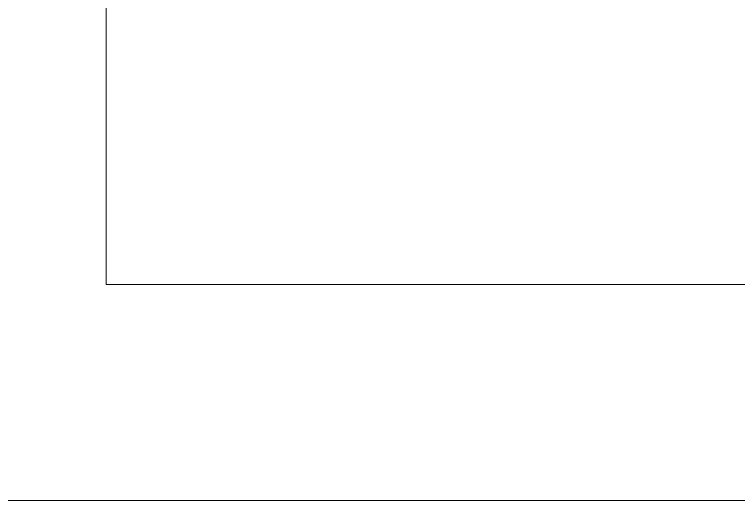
# Model space of a CAD drawing. Header units: millimetres. Extents: x -10700 to 10700, y -2540 to 1320000.
# Drawn here: x -6925 to -3569, y 50000 to 52251 of the extents above; entities that cross this region are included whole.
import ezdxf

# ---------------------------------------------------------------- set-up
doc = ezdxf.new("R2010")
doc.units = ezdxf.units.MM
doc.layers.add('A-GENM', color=13, linetype='Continuous', lineweight=9)

# ---------------------------------------------------------------- blocks, each defined once
blk = doc.blocks.new('Steel_Column_Final - Steel_Column_Final-328295-_3D_')
at = {"layer": 'A-GENM'}
mesh = blk.add_polyface(dxfattribs=at)
corners = [(-6500, -2500, 55500), (6500, -2500, 55500), (6500, -4000, 55500), (-6500, -4000, 55500)]
mesh.append_faces([[corners[k] for k in face] for face in [(3, 0, 1, 2)]])
mesh = blk.add_polyface(dxfattribs=at)
corners = [(6500, -2500, 57300), (-6500, -2500, 57300), (-6500, -4000, 57300), (6500, -4000, 57300)]
mesh.append_faces([[corners[k] for k in face] for face in [(3, 0, 1, 2)]])
mesh = blk.add_polyface(dxfattribs=at)
corners = [(-6500, -2500, 57300), (-6500, -2500, 55500), (-6500, -4000, 55500), (-6500, -4000, 57300)]
mesh.append_faces([[corners[k] for k in face] for face in [(3, 0, 1, 2)]])
mesh = blk.add_polyface(dxfattribs=at)
corners = [(6500, -4000, 57300), (-6500, -4000, 57300), (-6500, -4000, 55500), (6500, -4000, 55500)]
mesh.append_faces([[corners[k] for k in face] for face in [(3, 0, 1, 2)]])
blk = doc.blocks.new('Concrete base adaptive - Concrete base adaptive-332620-_3D_')
at = {"layer": 'A-GENM'}
mesh = blk.add_polyface(dxfattribs=at)
corners = [(8500, 5000, 172700), (-8500, 5000, 172700), (-8500, -5000, 172700), (8500, -5000, 172700)]
mesh.append_faces([[corners[k] for k in face] for face in [(3, 0, 1, 2)]])
mesh = blk.add_polyface(dxfattribs=at)
corners = [(-8500, -5000), (-8500, 5000), (8500, 5000), (8500, -5000)]
mesh.append_faces([[corners[k] for k in face] for face in [(3, 0, 1, 2)]])
mesh = blk.add_polyface(dxfattribs=at)
corners = [(-8500, -5000), (8500, -5000), (8500, -5000, 172700), (-8500, -5000, 172700)]
mesh.append_faces([[corners[k] for k in face] for face in [(2, 3, 0, 1)]])

msp = doc.modelspace()

# ---------------------------------------------------------------- block references
at = {"layer": 'A-GENM'}
for name, p in [('Concrete base adaptive - Concrete base adaptive-332620-_3D_', (0, 55000)), ('Steel_Column_Final - Steel_Column_Final-328295-_3D_', (0, 55000, 172700))]:
    msp.add_blockref(name, p, dxfattribs=at)

doc.saveas('drawing.dxf')
